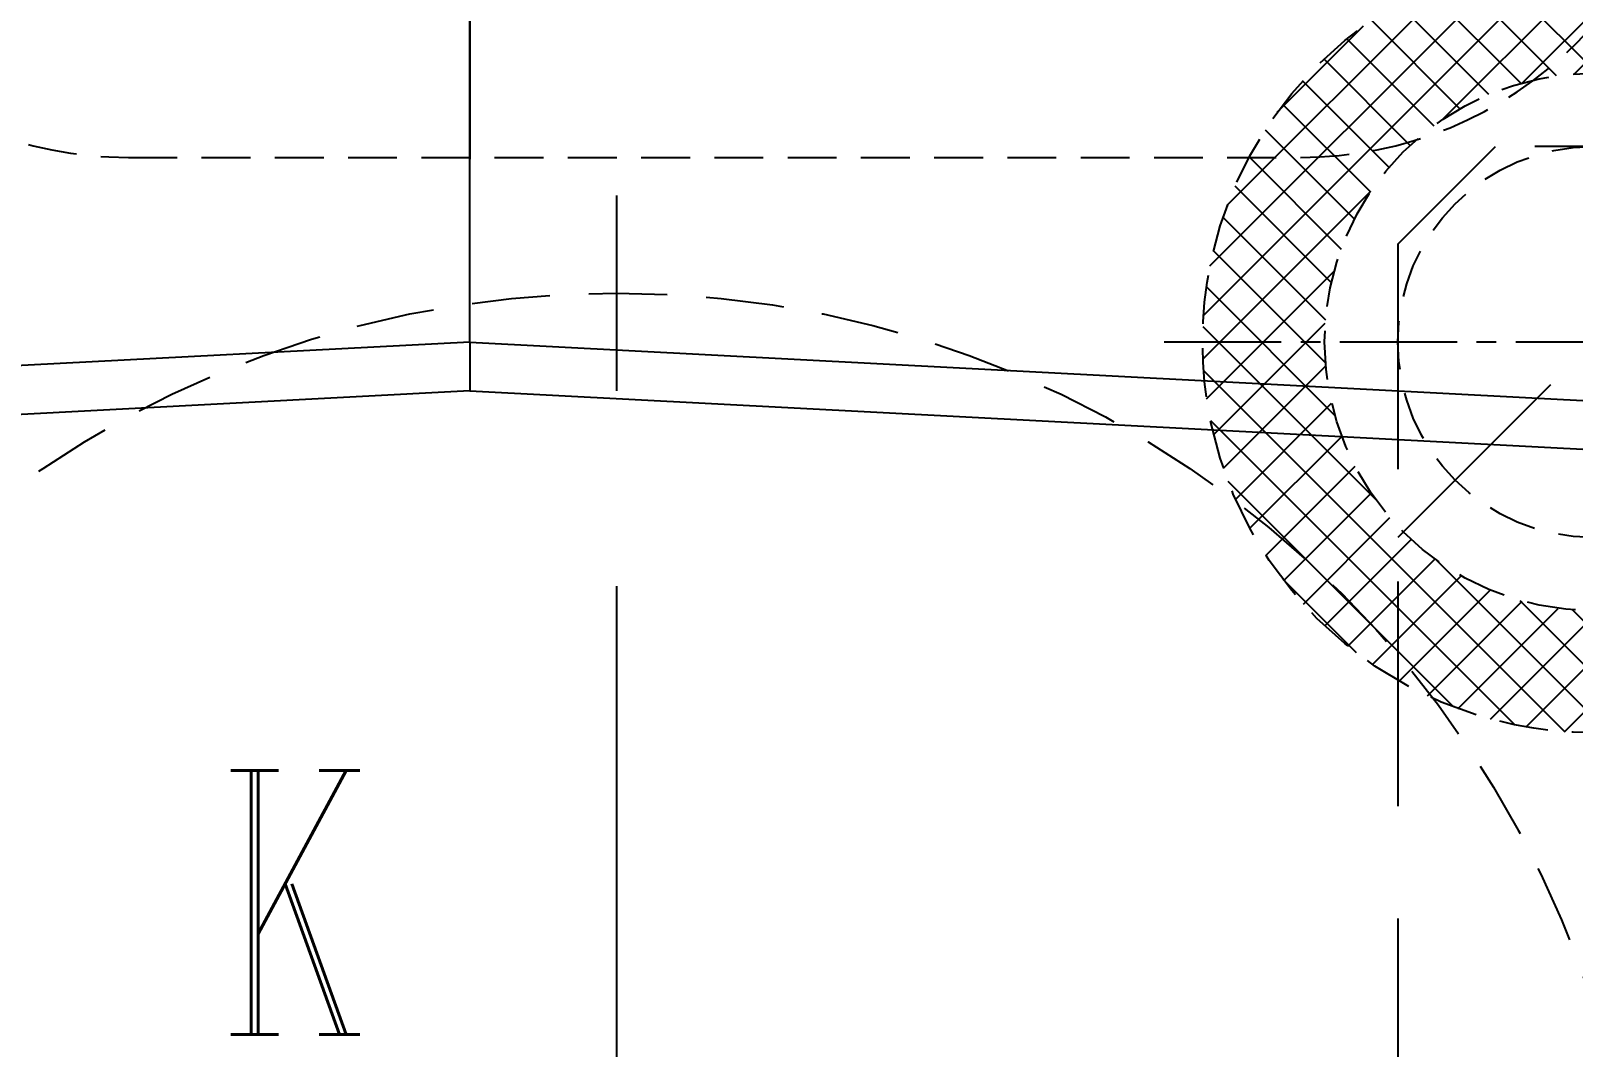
# Model space of a CAD drawing. Header units: millimetres. Extents: x 27300 to 28436, y -21252 to -20448.
# Drawn here: x 27871.67 to 27903.25, y -20663.36 to -20642.56 of the extents above; entities that cross this region are included whole.
import ezdxf

# ---------------------------------------------------------------- set-up
doc = ezdxf.new("R2010")
doc.units = ezdxf.units.MM
doc.header["$LTSCALE"] = 8
for name, pattern in [('CENTER', [2, 1.25, -0.25, 0.25, -0.25]), ('CENTER2', [1.125, 0.75, -0.125, 0.125, -0.125]), ('HIDDEN', [0.375, 0.25, -0.125]), ('HIDDEN2', [0.1875, 0.125, -0.0625])]:
    doc.linetypes.add(name, pattern=pattern)
for name, color, linetype in [('Cav-cor', 30, 'Continuous'), ('CL', 1, 'Continuous'), ('SLIDE', 6, 'Continuous'), ('WT', 4, 'Continuous')]:
    doc.layers.add(name, color=color, linetype=linetype)
doc.styles.add('ROMANC', font='RomanC.ttf', dxfattribs={"width": 0.8, "height": 7})

# ---------------------------------------------------------------- blocks, each defined once
blk = doc.blocks.new('20150513.114820')
at = {"layer": 'WT', "linetype": 'Continuous'}
h = blk.add_hatch(dxfattribs=at)
h.set_pattern_fill('ANSI37', color=125, scale=5, angle=270, style=0)
h.set_pattern_definition([(315, (23425.0146, -23957.4168), (0.441941738, 0.441941738), []), (45, (23425.0146, -23957.4168), (-0.441941738, 0.441941738), [])])
h.paths.add_polyline_path([(8, 0), (5.5, 0, 1), (-5.5, 0), (-8, 0, -1)])
h.paths.add_polyline_path([(-8, 0), (-5.5, 0, 0.414214), (0, -5.5, 0.414214), (5.5, 0), (8, 0, -0.414214), (0, -8, -0.414214)])
at = {"layer": 'WT', "color": 125, "linetype": 'CENTER2', "ltscale": 0.4}
for p, q in [((0, 8.788), (0, -8.788)), ((8.788, 0), (-8.788, 0))]:
    blk.add_line(p, q, dxfattribs=at)
at = {"layer": 'WT', "color": 125, "linetype": 'HIDDEN2'}
for radius in [8, 5.5, 4]:
    blk.add_circle((0, 0), radius, dxfattribs=at)

msp = doc.modelspace()

# ---------------------------------------------------------------- linework, layer by layer
at = {"linetype": 'CENTER', "ltscale": 2}
msp.add_line((27883.661, -20493.931), (27883.661, -20843.931), dxfattribs=at)
at = {"linetype": 'HIDDEN2'}
msp.add_lwpolyline([(27865.667, -20623.154), (27865.667, -20637.154, 0.414214), (27873.667, -20645.154), (27897.667, -20645.154, 0.414214), (27905.667, -20637.154), (27905.667, -20623.154, 0.414214), (27897.667, -20615.154), (27873.667, -20615.154, 0.414214)], format="xyb", close=True, dxfattribs=at)
at = {"color": 8, "linetype": 'HIDDEN', "ltscale": 0.8}
msp.add_circle((27883.661, -20668.931), 21, dxfattribs=at)
at = {"layer": 'Cav-cor', "color": 241}
for q in [(27880.661, -20642.069), (27880.661, -20649.931)]:
    msp.add_line((27880.661, -20648.932), q, dxfattribs=at)
at = {"layer": 'CL', "color": 6, "linetype": 'CENTER', "ltscale": 0.8}
msp.add_line((27880.661, -20614.674), (27880.661, -20645.188), dxfattribs=at)
at = {"layer": 'SLIDE'}
for p, q in [((27880.661, -20648.932), (27856.019, -20650.223)), ((27880.661, -20648.932), (27905.303, -20650.223)), ((27880.661, -20649.931), (27838.661, -20652.132)), ((27880.661, -20649.931), (27928.661, -20652.446))]:
    msp.add_line(p, q, dxfattribs=at)
at = {"layer": 'WT', "color": 125, "linetype": 'HIDDEN', "ltscale": 2.3}
for p, q in [((27899.661, -20646.931), (27901.661, -20644.931)), ((27907.661, -20644.931), (27899.661, -20652.931)), ((28003.661, -20644.931), (27901.661, -20644.931)), ((27899.661, -20646.931), (27899.661, -20779.931))]:
    msp.add_line(p, q, dxfattribs=at)

# ---------------------------------------------------------------- block references
at = {"layer": 'WT', "rotation": 90.00000000000001}
msp.add_blockref('20150513.114820', (27903.661, -20648.931), dxfattribs=at)

# ---------------------------------------------------------------- texts
at = {"color": 8, "linetype": 'HIDDEN', "ltscale": 0.8, "style": 'ROMANC', "width": 0.6}
msp.add_text('K', height=5.4, dxfattribs=at).set_placement((27875.49, -20663.105))

doc.saveas('drawing.dxf')
